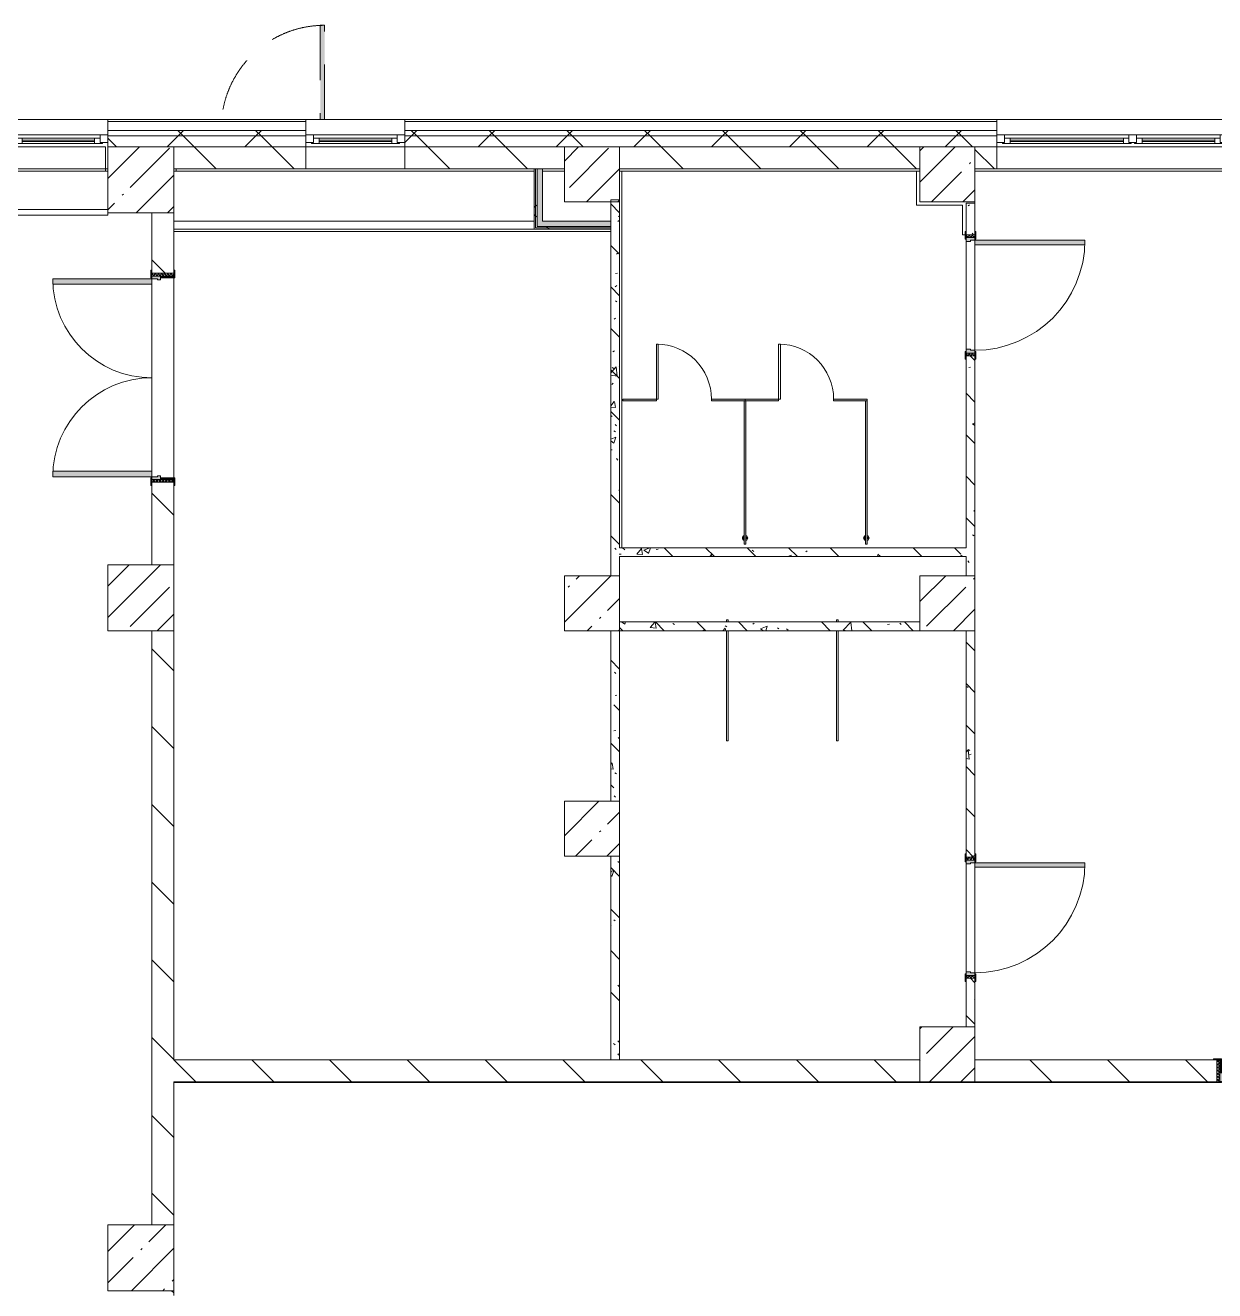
# Model space of a CAD drawing. Header units: millimetres. Extents: x 81633 to 280618, y -8553 to 29000.
# Drawn here: x 210912 to 221721, y 16700 to 28205 of the extents above; entities that cross this region are included whole.
import ezdxf

# ---------------------------------------------------------------- set-up
doc = ezdxf.new("R2010")
doc.units = ezdxf.units.MM
doc.linetypes.add('200_ШТРИХ__ш1_п0_6_', pattern=[800, 500, -300])
for name, color, linetype, lineweight in [('A-DETL-MBND-1', 7, '200_ШТРИХ__ш1_п0_6_', 9), ('A-DOOR-6', 7, 'Continuous', 5), ('A-GENM-7', 7, 'Continuous', 5), ('A-GLAZ-3', 7, 'Continuous', 5), ('A-WALL', 7, 'Continuous', 9), ('A-WALL-2', 7, 'Continuous', 5), ('I-WALL-5', 7, 'Continuous', 5), ('S-COLS-2', 7, 'Continuous', 5)]:
    doc.layers.add(name, color=color, linetype=linetype, lineweight=lineweight)
for name, color, linetype, lineweight, true_color in [('A-DOOR-4', 7, 'Continuous', 5, 0xe2e2e2), ('A-DOOR-5', 7, 'Continuous', 5, 0xaaaaaa), ('A-DOOR-FRAM-2', 7, 'Continuous', 5, 0xe2e2e2), ('A-DOOR-FRAM-4', 7, 'Continuous', 5, 0xaaaaaa), ('A-FLOR-2', 7, 'Continuous', 5, 0xaaaaaa), ('A-GENM-9', 7, 'Continuous', 5, 0xe2ddcd), ('I-WALL-3', 7, 'Continuous', 5, 0xe7e7e7), ('I-WALL-7', 7, 'Continuous', 5, 0x787878)]:
    doc.layers.add(name, color=color, linetype=linetype, lineweight=lineweight, true_color=true_color)
pattern_1 = [(45, (145501.93, 0), (-285.1231, 285.1231), []), (45, (145787.05, 0), (-285.1231, 285.1231), [504.031, -100.806, 16.764, -84.042])]
pattern_2 = [(135, (145501.93, 0), (-353.5534, -353.5534), [])]
pattern_3 = [(135, (145501.93, 0), (-377.1708, -377.1708), [533.4, -88.9, 17.78, -88.9]), (135, (145501.93, 376.94), (-377.1708, -377.1708), []), (50, (145501.93, 0), (637.6445, -55.7866), [66.675, -733.425]), (355, (145501.9, 0), (-123.3494, 668.699), [53.34, -586.74]), (100.451, (145555.07, -4.65), (514.299, 612.908), [56.665, -623.315]), (46.184, (145501.9, 177.8), (948.7764, -147.15), [100.012, -1100.137]), (96.636, (145581, 165.5), (830.909, 865.997), [84.998, -934.973]), (351.184, (145501.9, 177.8), (830.918, 865.988), [80.01, -880.11]), (21, (145590.83, 133.35), (530.6506, -357.9283), [66.675, -733.425]), (326, (145590.8, 133.35), (216.308, 644.6585), [53.34, -586.74]), (71.451, (145635.05, 103.5), (746.9596, 286.7243), [56.665, -623.315]), (37.5, (145501.93, 0), (10.8105, 295.9426), [16.764, -562.864, 16.764, -578.866, -588.962]), (37.5, (145501.93, 0), (10.8105, 295.9426), [-1175.258, 16.764, -572.198]), (7.5, (145501.93, 0), (233.8692, 350.6318), [16.764, -322.834, 16.764, -549.529, -224.472]), (7.5, (145501.93, 0), (233.8692, 350.6318), [-905.891, 16.764, -207.708]), (327.5, (145303.68, 0), (474.5678, -20.0513), [16.764, -205.486, 16.764, -676.656, -920.115]), (327.5, (145303.68, 0), (474.5678, -20.0513), [-915.67, 16.764, -903.351]), (317.5, (145214.8, 0), (518.4522, 88.9934), [16.764, -272.161, 16.764, -443.738, -653.415]), (317.5, (145214.8, 0), (518.4522, 88.9934), [-749.427, 16.764, -636.651])]
pattern_4 = [(45, (145501.93, 0), (-353.5534, 353.5534), []), (135, (145501.93, 0), (-353.5534, -353.5534), [])]
pattern_5 = [(45, (145501.9, 0), (-530.33, 530.33), []), (135, (145501.9, 0), (-530.33, -530.33), [])]

# ---------------------------------------------------------------- blocks, each defined once
blk = doc.blocks.new('BSC_Колонна _Прямоугольная - 600х600-V108-2_3_3_птичка')
at = {"layer": 'S-COLS-2'}
h = blk.add_hatch(dxfattribs=at)
h.set_pattern_fill('FP_87', color=256, style=0, pattern_type=2)
h.set_pattern_definition([(45, (-66460, -17000), (-285.1231, 285.1231), []), (45, (-66174.88, -17000), (-285.1231, 285.1231), [504.031, -100.806, 16.764, -84.042])])
h.paths.add_polyline_path([(-300, -300), (300, -300), (300, 300), (-300, 300)])
for p, q in [((300, 300), (-300, 300)), ((-300, 300), (-300, -300)), ((300, -300), (300, 300)), ((-300, -300), (300, -300))]:
    blk.add_line(p, q, dxfattribs=at)
blk = doc.blocks.new('BSC_Колонна _Прямоугольная - 500х500-V133-2_3_3_птичка')
at = {"layer": 'S-COLS-2'}
h = blk.add_hatch(dxfattribs=at)
h.set_pattern_fill('FP_109', color=256, style=0, pattern_type=2)
h.set_pattern_definition([(45, (-73790, -22950), (-285.1231, 285.1231), []), (45, (-73504.88, -22950), (-285.1231, 285.1231), [504.031, -100.806, 16.764, -84.042])])
h.paths.add_polyline_path([(-250, -250), (250, -250), (250, 250), (-250, 250)])
for p, q in [((250, 250), (-250, 250)), ((-250, 250), (-250, -250)), ((250, -250), (250, 250)), ((-250, -250), (250, -250))]:
    blk.add_line(p, q, dxfattribs=at)
blk = doc.blocks.new('BSC_Колонна _Прямоугольная - 500х500-V134-2_3_3_птичка')
at = {"layer": 'S-COLS-2'}
h = blk.add_hatch(dxfattribs=at)
h.set_pattern_fill('FP_110', color=256, style=0, pattern_type=2)
h.set_pattern_definition([(45, (-70560, -22950), (-285.1231, 285.1231), []), (45, (-70274.88, -22950), (-285.1231, 285.1231), [504.031, -100.806, 16.764, -84.042])])
h.paths.add_polyline_path([(-250, -250), (250, -250), (250, 250), (-250, 250)])
for p, q in [((250, 250), (-250, 250)), ((-250, 250), (-250, -250)), ((250, -250), (250, 250)), ((-250, -250), (250, -250))]:
    blk.add_line(p, q, dxfattribs=at)
blk = doc.blocks.new('110_Дверь_СКБ_1Ст_Внутренняя1 - Д-4 1100x2100h_су мгн-32375332-2_3_3_птичка')
at = {"layer": 'A-DOOR-4'}
h = blk.add_hatch(color=256, dxfattribs=at)
h.paths.add_polyline_path([(512.5, 100), (512.5, 60), (502.5, 60), (502.5, 20), (537.5, 20), (537.5, 100)])
h.paths.add_polyline_path([(-487.5, 100), (-512.5, 100), (-512.5, 20), (-477.5, 20), (-477.5, 60), (-487.5, 60)])
at = {"layer": 'A-DOOR-5'}
h = blk.add_hatch(dxfattribs=at)
h.set_pattern_fill('FP_22', color=256, style=0, pattern_type=2)
h.set_pattern_definition([(135, (1751.41, 164.685), (-14.14214, -14.14214), []), (225, (1751.41, 164.685), (14.14214, -14.14214), [])])
h.paths.add_polyline_path([(562.5, 100), (537.5, 100), (537.5, -100), (562.5, -100)])
at = {"layer": 'A-DOOR-FRAM-2'}
for points in [[(-487.5, 1100), (-487.5, 100), (-447.5, 100), (-447.5, 1100)], [(-567.5, 108), (-567.5, 100), (-497.5, 100), (-497.5, 108)], [(-497.5, 20), (-512.5, 20), (-512.5, -100), (-497.5, -100)], [(592.5, 108), (522.5, 108), (522.5, 100), (592.5, 100)], [(537.5, 20), (522.5, 20), (522.5, -100), (537.5, -100)], [(-567.5, -100), (-567.5, -108), (-497.5, -108), (-497.5, -100)], [(592.5, -100), (522.5, -100), (522.5, -108), (592.5, -108)]]:
    blk.add_hatch(color=256, dxfattribs=at).paths.add_polyline_path(points)
at = {"layer": 'A-DOOR-FRAM-4'}
h = blk.add_hatch(dxfattribs=at)
h.set_pattern_fill('FP_23', color=256, style=0, pattern_type=2)
h.set_pattern_definition([(45, (-371.384, 164.685), (-14.1421, 14.1421), []), (135, (-371.384, 164.685), (-14.1421, -14.1421), [])])
h.paths.add_polyline_path([(-512.5, 100), (-537.5, 100), (-537.5, -100), (-512.5, -100)])
at = {"layer": 'A-DOOR-5'}
for p, q in [((-487.5, 1100), (-487.5, 100)), ((-447.5, 1100), (-487.5, 1100)), ((-447.5, 100), (-447.5, 1100)), ((-487.5, 100), (-447.5, 100))]:
    blk.add_line(p, q, dxfattribs=at)
blk.add_arc((-487.5, 100), 1000, 360, 90, dxfattribs=at)
at = {"layer": 'A-DOOR-FRAM-4'}
for p, q in [((-497.5, 108), (-567.5, 108)), ((-567.5, 108), (-567.5, 100)), ((-567.5, 100), (-497.5, 100)), ((-512.5, 100), (-537.5, 100)), ((-537.5, 100), (-537.5, -100)), ((-487.5, 100), (-512.5, 100)), ((-512.5, 100), (-512.5, 20)), ((-512.5, -100), (-512.5, 100)), ((-497.5, 100), (-512.5, 100)), ((-512.5, 100), (-512.5, 99)), ((-512.5, 99), (-497.5, 99)), ((-512.5, 20), (-477.5, 20)), ((-497.5, 20), (-512.5, 20)), ((-512.5, 20), (-512.5, -100)), ((-497.5, 100), (-497.5, 108)), ((-497.5, 99), (-497.5, 100)), ((-497.5, -100), (-497.5, 20)), ((-487.5, 60), (-487.5, 100)), ((-477.5, 60), (-487.5, 60)), ((-477.5, 20), (-477.5, 60)), ((512.5, 60), (502.5, 60)), ((502.5, 60), (502.5, 20)), ((502.5, 20), (537.5, 20)), ((512.5, 100), (512.5, 60)), ((537.5, 100), (512.5, 100)), ((592.5, 108), (522.5, 108)), ((522.5, 108), (522.5, 100)), ((537.5, 100), (522.5, 100)), ((522.5, 100), (522.5, 99)), ((522.5, 100), (592.5, 100)), ((522.5, 99), (537.5, 99)), ((537.5, 20), (522.5, 20)), ((522.5, 20), (522.5, -100)), ((537.5, 20), (537.5, 100)), ((562.5, 100), (537.5, 100)), ((537.5, 100), (537.5, -100)), ((537.5, 99), (537.5, 100)), ((537.5, -100), (537.5, 20)), ((562.5, -100), (562.5, 100)), ((592.5, 100), (592.5, 108)), ((-497.5, -100), (-567.5, -100)), ((-567.5, -100), (-567.5, -108)), ((-567.5, -108), (-497.5, -108)), ((-537.5, -100), (-512.5, -100)), ((-512.5, -100), (-497.5, -100)), ((-497.5, -108), (-497.5, -100)), ((522.5, -100), (537.5, -100)), ((592.5, -100), (522.5, -100)), ((522.5, -100), (522.5, -108)), ((522.5, -108), (592.5, -108)), ((537.5, -100), (562.5, -100)), ((592.5, -108), (592.5, -100))]:
    blk.add_line(p, q, dxfattribs=at)
blk = doc.blocks.new('110_Дверь_СКБ_1Ст_Внутренняя1 - Д-4 1100x2100h_су мгн-32391219-2_3_3_птичка')
at = {"layer": 'A-DOOR-4'}
h = blk.add_hatch(color=256, dxfattribs=at)
h.paths.add_polyline_path([(537, 40), (512, 40), (512, 0), (502, 0), (502, -40), (537, -40)])
h.paths.add_polyline_path([(-478, 0), (-488, 0), (-488, 40), (-513, 40), (-513, -40), (-478, -40)])
at = {"layer": 'A-DOOR-5'}
h = blk.add_hatch(dxfattribs=at)
h.set_pattern_fill('FP_8', color=256, style=0, pattern_type=2)
h.set_pattern_definition([(135, (1751.41, 104.685), (-14.14214, -14.14214), []), (225, (1751.41, 104.685), (14.14214, -14.14214), [])])
h.paths.add_polyline_path([(562, 40), (537, 40), (537, -40), (562, -40)])
at = {"layer": 'A-DOOR-FRAM-2'}
for points in [[(-448, 99), (-448, 1040), (-488, 1040), (-488, 40), (-448, 40)], [(-498, 40), (-498, 48), (-568, 48), (-568, 40)], [(592, 48), (522, 48), (522, 40), (592, 40)], [(-498, -40), (-568, -40), (-568, -48), (-498, -48)], [(592, -48), (592, -40), (522, -40), (522, -48)]]:
    blk.add_hatch(color=256, dxfattribs=at).paths.add_polyline_path(points)
at = {"layer": 'A-DOOR-FRAM-4'}
h = blk.add_hatch(dxfattribs=at)
h.set_pattern_fill('FP_9', color=256, style=0, pattern_type=2)
h.set_pattern_definition([(45, (-371.384, 104.685), (-14.1421, 14.1421), []), (135, (-371.384, 104.685), (-14.1421, -14.1421), [])])
h.paths.add_polyline_path([(-513, 40), (-538, 40), (-538, -40), (-513, -40)])
at = {"layer": 'A-DOOR-5'}
for p, q in [((-488, 1040), (-488, 40)), ((-448, 1040), (-488, 1040)), ((-448, 40), (-448, 1040)), ((-488, 40), (-448, 40))]:
    blk.add_line(p, q, dxfattribs=at)
blk.add_arc((-488, 40), 1000, 360, 90, dxfattribs=at)
at = {"layer": 'A-DOOR-FRAM-4'}
for p, q in [((-498, 48), (-568, 48)), ((-568, 48), (-568, 40)), ((-568, 40), (-498, 40)), ((-513, 40), (-538, 40)), ((-538, 40), (-538, -40)), ((-488, 40), (-513, 40)), ((-513, 40), (-513, -40)), ((-513, -40), (-513, 40)), ((-498, 40), (-513, 40)), ((-513, 40), (-513, 39)), ((-513, 39), (-498, 39)), ((-498, 40), (-498, 48)), ((-498, 39), (-498, 40)), ((-488, 0), (-488, 40)), ((-478, 0), (-488, 0)), ((-478, -40), (-478, 0)), ((512, 0), (502, 0)), ((502, 0), (502, -40)), ((512, 40), (512, 0)), ((537, 40), (512, 40)), ((592, 48), (522, 48)), ((522, 48), (522, 40)), ((537, 40), (522, 40)), ((522, 40), (522, 39)), ((522, 40), (592, 40)), ((522, 39), (537, 39)), ((537, -40), (537, 40)), ((562, 40), (537, 40)), ((537, 40), (537, -40)), ((537, 39), (537, 40)), ((562, -40), (562, 40)), ((592, 40), (592, 48)), ((-498, -40), (-568, -40)), ((-568, -40), (-568, -48)), ((-568, -48), (-498, -48)), ((-538, -40), (-513, -40)), ((-498, -39), (-513, -39)), ((-513, -39), (-513, -40)), ((-513, -40), (-478, -40)), ((-513, -40), (-498, -40)), ((-498, -40), (-498, -39)), ((-498, -48), (-498, -40)), ((502, -40), (537, -40)), ((537, -39), (522, -39)), ((522, -39), (522, -40)), ((522, -40), (537, -40)), ((592, -40), (522, -40)), ((522, -40), (522, -48)), ((522, -48), (592, -48)), ((537, -40), (537, -39)), ((537, -40), (562, -40)), ((592, -48), (592, -40))]:
    blk.add_line(p, q, dxfattribs=at)
blk = doc.blocks.new('131_Сантехническая перегородка - СП-2-V140-2_3_3_птичка')
at = {"layer": 'A-GENM-7'}
for p, q in [((0, 8), (1000, 8)), ((0, 8), (0, -8)), ((1080, 8), (1100, 8)), ((1100, 8), (1100, -8)), ((1000, -8), (0, -8)), ((1100, -8), (1080, -8))]:
    blk.add_line(p, q, dxfattribs=at)
blk = doc.blocks.new('110_Дверь_СКБ_2Ст - Д-10 1800x2100h_Актовый зал EI30-32403870-2_3_3_птичка')
at = {"layer": 'A-DOOR-4'}
for points in [[(-887.5, 100), (-837.5, 100), (-837.5, 1000), (-887.5, 1000)], [(862.5, 100), (912.5, 100), (912.5, 1000), (862.5, 1000)]]:
    blk.add_hatch(color=256, dxfattribs=at).paths.add_polyline_path(points)
h = blk.add_hatch(color=256, dxfattribs=at)
h.paths.add_polyline_path([(-912.5, 100), (-912.5, 20), (-877.5, 24.8), (-877.5, 50), (-887.5, 50), (-887.5, 100)])
h.paths.add_polyline_path([(902.5, 20), (937.5, 24.8), (937.5, 100), (912.5, 100), (912.5, 50), (902.5, 50), (902.5, 24.8)])
at = {"layer": 'A-DOOR-5'}
h = blk.add_hatch(dxfattribs=at)
h.set_pattern_fill('FP_127', color=256, style=0, pattern_type=2)
h.set_pattern_definition([(135, (1351.41, 164.685), (-14.1421, -14.1421), []), (225, (1351.41, 164.685), (14.1421, -14.1421), [])])
h.paths.add_polyline_path([(937.5, 100), (937.5, -100), (962.5, -100), (962.5, 100)])
at = {"layer": 'A-DOOR-FRAM-2'}
for points in [[(-967.5, 100), (-897.5, 100), (-897.5, 108), (-967.5, 108)], [(-912.5, -100), (-897.5, -100), (-897.5, 20), (-912.5, 20)], [(922.5, 100), (992.5, 100), (992.5, 108), (922.5, 108)], [(922.5, -100), (937.5, -100), (937.5, 20), (922.5, 20)], [(-967.5, -108), (-897.5, -108), (-897.5, -100), (-967.5, -100)], [(922.5, -108), (992.5, -108), (992.5, -100), (922.5, -100)]]:
    blk.add_hatch(color=256, dxfattribs=at).paths.add_polyline_path(points)
at = {"layer": 'A-DOOR-FRAM-4'}
h = blk.add_hatch(dxfattribs=at)
h.set_pattern_fill('FP_128', color=256, style=0, pattern_type=2)
h.set_pattern_definition([(45, (-771.384, 164.685), (-14.1421, 14.1421), []), (135, (-771.384, 164.685), (-14.1421, -14.1421), [])])
h.paths.add_polyline_path([(-937.5, 100), (-937.5, -100), (-912.5, -100), (-912.5, 100)])
at = {"layer": 'A-DOOR-5'}
for p, q in [((-887.5, 1000), (-887.5, 100)), ((-837.5, 1000), (-887.5, 1000)), ((-837.5, 100), (-837.5, 1000)), ((912.5, 1000), (862.5, 1000)), ((862.5, 1000), (862.5, 100)), ((912.5, 100), (912.5, 1000)), ((-887.5, 100), (-837.5, 100)), ((862.5, 100), (912.5, 100))]:
    blk.add_line(p, q, dxfattribs=at)
for centre, start, end in [((-887.5, 100), 0, 90), ((912.5, 100), 90, 180)]:
    blk.add_arc(centre, 900, start, end, dxfattribs=at)
at = {"layer": 'A-DOOR-FRAM-4'}
for p, q in [((-897.5, 108), (-967.5, 108)), ((-967.5, 108), (-967.5, 100)), ((-967.5, 100), (-897.5, 100)), ((-912.5, 100), (-937.5, 100)), ((-937.5, 100), (-937.5, -100)), ((-887.5, 100), (-912.5, 100)), ((-912.5, 100), (-912.5, 20)), ((-912.5, -100), (-912.5, 100)), ((-912.5, 20), (-877.5, 20)), ((-897.5, 20), (-912.5, 20)), ((-912.5, 20), (-912.5, -100)), ((-897.5, 100), (-897.5, 108)), ((-897.5, -100), (-897.5, 20)), ((-887.5, 50), (-887.5, 100)), ((-877.5, 50), (-887.5, 50)), ((-877.5, 20), (-877.5, 50)), ((912.5, 50), (902.5, 50)), ((902.5, 50), (902.5, 20)), ((902.5, 20), (937.5, 20)), ((912.5, 100), (912.5, 50)), ((937.5, 100), (912.5, 100)), ((992.5, 108), (922.5, 108)), ((922.5, 108), (922.5, 100)), ((922.5, 100), (992.5, 100)), ((937.5, 20), (922.5, 20)), ((922.5, 20), (922.5, -100)), ((937.5, 20), (937.5, 100)), ((962.5, 100), (937.5, 100)), ((937.5, 100), (937.5, -100)), ((937.5, -100), (937.5, 20)), ((962.5, -100), (962.5, 100)), ((992.5, 100), (992.5, 108)), ((-897.5, -100), (-967.5, -100)), ((-967.5, -100), (-967.5, -108)), ((-967.5, -108), (-897.5, -108)), ((-937.5, -100), (-912.5, -100)), ((-912.5, -100), (-897.5, -100)), ((-897.5, -108), (-897.5, -100)), ((922.5, -100), (937.5, -100)), ((992.5, -100), (922.5, -100)), ((922.5, -100), (922.5, -108)), ((922.5, -108), (992.5, -108)), ((937.5, -100), (962.5, -100)), ((992.5, -108), (992.5, -100))]:
    blk.add_line(p, q, dxfattribs=at)
blk = doc.blocks.new('BSC_Колонна _Прямоугольная - 500х500-V176-2_3_3_птичка')
at = {"layer": 'S-COLS-2'}
h = blk.add_hatch(dxfattribs=at)
h.set_pattern_fill('FP_138', color=256, style=0, pattern_type=2)
h.set_pattern_definition([(45, (-70560, -20900), (-285.1231, 285.1231), []), (45, (-70274.88, -20900), (-285.1231, 285.1231), [504.031, -100.806, 16.764, -84.042])])
h.paths.add_polyline_path([(-250, -250), (250, -250), (250, 250), (-250, 250)])
for p, q in [((250, 250), (-250, 250)), ((-250, 250), (-250, -250)), ((250, -250), (250, 250)), ((-250, -250), (250, -250))]:
    blk.add_line(p, q, dxfattribs=at)
blk = doc.blocks.new('120_Окно_СКБ_1Ст - 120_Окно_СКБ_1Ст 900х2500_h_-19906774-2_3_3_птичка')
at = {"layer": 'A-GLAZ-3'}
for p, q in [((-450, -75), (-450, -5)), ((-450, -5), (-380, -5)), ((450, -5), (-450, -5)), ((-380, -75), (-450, -75)), ((-450, -75), (-400, -75)), ((-380, -75), (-400, -75)), ((-400, -75), (-400, -85)), ((-400, -85), (400, -85)), ((400, -85), (-400, -85)), ((-380, -5), (-380, -75)), ((380, -35), (-380, -35)), ((-380, -35), (-380, -75)), ((-330, -85), (-330, -35)), ((-330, -55), (330, -55)), ((330, -65), (-330, -65)), ((330, -85), (330, -35)), ((380, -75), (380, -5)), ((380, -5), (450, -5)), ((380, -75), (380, -35)), ((450, -75), (380, -75)), ((400, -75), (380, -75)), ((400, -75), (450, -75)), ((400, -85), (400, -75)), ((450, -5), (450, -75))]:
    blk.add_line(p, q, dxfattribs=at)
blk = doc.blocks.new('120_Окно_СКБ_2Ст - 120_Окно_СКБ_2Ст 2100х2400 _мал створка справа_-19092174-2_3_3_птичка')
at = {"layer": 'A-GLAZ-3'}
for p, q in [((-1050, -75), (-1050, -5)), ((-1050, -5), (-980, -5)), ((1050, -5), (-1050, -5)), ((-980, -75), (-1050, -75)), ((-1050, -75), (-1000, -75)), ((-980, -75), (-1000, -75)), ((-1000, -75), (-1000, -85)), ((-1000, -85), (170, -85)), ((170, -85), (-1000, -85)), ((-980, -5), (-980, -75)), ((150, -35), (-980, -35)), ((-980, -35), (-980, -75)), ((-930, -85), (-930, -35)), ((-930, -55), (100, -55)), ((100, -65), (-930, -65)), ((100, -85), (100, -35)), ((150, -75), (150, -5)), ((150, -5), (220, -5)), ((150, -75), (150, -35)), ((220, -75), (150, -75)), ((170, -75), (150, -75)), ((170, -75), (200, -75)), ((170, -85), (170, -75)), ((220, -75), (200, -75)), ((200, -75), (200, -85)), ((200, -85), (1000, -85)), ((1000, -85), (200, -85)), ((220, -5), (220, -75)), ((980, -35), (220, -35)), ((220, -35), (220, -75)), ((270, -85), (270, -35)), ((270, -55), (930, -55)), ((930, -65), (270, -65)), ((930, -85), (930, -35)), ((980, -75), (980, -5)), ((980, -5), (1050, -5)), ((980, -75), (980, -35)), ((1050, -75), (980, -75)), ((1000, -75), (980, -75)), ((1000, -75), (1050, -75)), ((1000, -85), (1000, -75)), ((1050, -5), (1050, -75))]:
    blk.add_line(p, q, dxfattribs=at)
blk = doc.blocks.new('BSC_Колонна _Прямоугольная - 500х500-V181-2_3_3_птичка')
at = {"layer": 'S-COLS-2'}
h = blk.add_hatch(dxfattribs=at)
h.set_pattern_fill('FP_141', color=256, style=0, pattern_type=2)
h.set_pattern_definition([(45, (-73790, -18850), (-285.1231, 285.1231), []), (45, (-73504.88, -18850), (-285.1231, 285.1231), [504.031, -100.806, 16.764, -84.042])])
h.paths.add_polyline_path([(-250, -250), (250, -250), (250, 250), (-250, 250)])
for p, q in [((250, 250), (-250, 250)), ((-250, 250), (-250, -250)), ((250, -250), (250, 250)), ((-250, -250), (250, -250))]:
    blk.add_line(p, q, dxfattribs=at)
blk = doc.blocks.new('110_Дверь_СКБ_1Ст_Наружная - ДН-2д_л__ Дверь из подвала ЛК _900 мм в свету_ 3300-22851703-2_3_3_птичка')
at = {"layer": 'A-DETL-MBND-1'}
blk.add_hatch(color=256, dxfattribs=at).paths.add_polyline_path([(489.5, 135), (489.5, 990), (449.5, 990), (449.5, 135)])
for p, q in [((489.5, 990), (449.5, 990)), ((449.5, 990), (449.5, 135)), ((489.5, 135), (489.5, 990))]:
    blk.add_line(p, q, dxfattribs=at)
blk.add_arc((489.5, 50), 940, 90, 174.73278, dxfattribs=at)
blk = doc.blocks.new('131_Сантехническая перегородка_Дверь - СД-1-V222-2_3_3_птичка')
at = {"layer": 'A-GENM-9'}
for points in [[(0, -8), (305, -8), (305, 8), (0, 8)], [(805, -8), (1110, -8), (1110, 8), (805, 8)]]:
    blk.add_hatch(color=256, dxfattribs=at).paths.add_polyline_path(points)
at = {"layer": 'A-DOOR-6'}
for p, q in [((321, 508), (305, 508)), ((305, 8), (305, 508)), ((321, 8), (321, 508)), ((321, 8), (305, 8))]:
    blk.add_line(p, q, dxfattribs=at)
blk.add_arc((305, 8), 500, 360, 90, dxfattribs=at)
at = {"layer": 'A-GENM-7'}
for p, q in [((305, 8), (0, 8)), ((0, 8), (0, -8)), ((305, -8), (305, 8)), ((1110, 8), (805, 8)), ((805, 8), (805, -8)), ((1110, -8), (1110, 8)), ((0, -8), (305, -8)), ((805, -8), (1110, -8))]:
    blk.add_line(p, q, dxfattribs=at)
blk = doc.blocks.new('131_Сантехническая перегородка - СП-4-V228-2_3_3_птичка')
at = {"layer": 'A-GENM-9'}
blk.add_hatch(color=256, dxfattribs=at).paths.add_polyline_path([(1330, 8), (26, 8), (26, -8), (1330, -8)])
at = {"layer": 'A-GENM-7'}
for p, q in [((1330, 8), (26, 8)), ((26, 8), (26, -8)), ((1330, -8), (1330, 8)), ((26, -8), (1330, -8))]:
    blk.add_line(p, q, dxfattribs=at)
at = {"layer": 'A-GENM-7', "flags": 128}
for points in [[(97, 8), (97, 9), (96, 9), (96, 9), (96, 10), (95, 10), (95, 11), (94, 11), (94, 12), (93, 12), (93, 12), (92, 13), (92, 13), (91, 13), (91, 14), (90, 14), (90, 14), (89, 14), (89, 14), (88, 15), (87, 15), (87, 15), (86, 15), (86, 15), (85, 15), (84, 15), (84, 15), (83, 15), (83, 15), (82, 15), (81, 15), (81, 15), (80, 15), (80, 14), (79, 14), (78, 14), (78, 14), (77, 13), (77, 13), (76, 13), (76, 13), (75, 12), (75, 12), (74, 11), (74, 11), (74, 11), (73, 10), (73, 10), (72, 9), (72, 9), (72, 8), (71, 8)], [(71, -8), (72, -9), (72, -9), (72, -9), (73, -10), (73, -10), (74, -11), (74, -11), (75, -12), (75, -12), (76, -12), (76, -13), (77, -13), (77, -13), (78, -14), (78, -14), (79, -14), (79, -14), (80, -14), (80, -15), (81, -15), (82, -15), (82, -15), (83, -15), (83, -15), (84, -15), (85, -15), (85, -15), (86, -15), (86, -15), (87, -15), (88, -15), (88, -15), (89, -14), (89, -14), (90, -14), (90, -14), (91, -13), (92, -13), (92, -13), (93, -13), (93, -12), (94, -12), (94, -11), (94, -11), (95, -11), (95, -10), (96, -10), (96, -9), (96, -9), (97, -8), (97, -8)]]:
    blk.add_lwpolyline(points, dxfattribs=at)
at = {"layer": 'A-GENM-7'}
for radius, start, end in [(24.6, 19.9113, 160.0887), (17.6, 45, 135), (17.6, 45, 135), (15.1, 45, 135), (24.6, 199.9113, 340.0887), (17.6, 225, 315), (17.6, 225, 315), (15.1, 225, 315)]:
    blk.add_arc((84, 0), radius, start, end, dxfattribs=at)
blk = doc.blocks.new('Зашивка приборов отопления29 - Зашивка приборов отопления-33323054-2_3_3_птичка')
at = {"layer": 'A-WALL-2'}
for p, q in [((66780, 26880), (66760, 26880)), ((70036, 26425), (66760, 26425)), ((66760, 26350), (70036, 26350))]:
    blk.add_line(p, q, dxfattribs=at)

msp = doc.modelspace()

# ---------------------------------------------------------------- hatches: boundary and pattern name
at = {"layer": 'A-WALL-2'}
h = msp.add_hatch(dxfattribs=at)
h.set_pattern_fill('FP_80', color=256, style=0, pattern_type=2)
h.set_pattern_definition(pattern_4)
h.paths.add_polyline_path([(230361.9, 27200), (230361.9, 27250), (225851.9, 27250), (225851.9, 27200), (226710.8, 27200)])
h.paths.add_polyline_path([(222546.9, 27200), (223351.9, 27200), (223351.9, 27250), (221841.9, 27250), (221841.9, 27200)])
h.paths.add_polyline_path([(211661.9, 27200), (213461.9, 27200), (213461.9, 27250), (211661.9, 27250)])
h.paths.add_polyline_path([(210055.1, 27200), (210761.9, 27200), (210761.9, 27250), (209681.9, 27250), (209681.9, 27200)])
h.paths.add_polyline_path([(218383, 27200), (219741.9, 27200), (219741.9, 27250), (214361.9, 27250), (214361.9, 27200), (216301, 27200)])
h.paths.add_polyline_path([(199362.1, 27200), (200511.8, 27200), (200511.8, 27250), (199362.1, 27250)])
h.paths.add_polyline_path([(195481.4, 27200), (196262.1, 27200), (196262.1, 27250), (195162.2, 27250), (195162.2, 27200)])
h.paths.add_polyline_path([(201411.8, 27200), (202661.9, 27200), (202661.9, 27250), (201411.8, 27250)])
h.paths.add_polyline_path([(206257.1, 27200), (206541.9, 27200), (206541.9, 27250), (205361.9, 27250), (205361.9, 27200), (205891.2, 27200)])
h.paths.add_polyline_path([(193399.4, 27200), (194262.2, 27200), (194262.2, 27250), (193008.9, 27250), (193008.9, 27200)])
h.paths.add_polyline_path([(189235.5, 27200), (189908.9, 27200), (189908.9, 27250), (187511.9, 27250), (187511.9, 27200), (187561.9, 27200)])
h = msp.add_hatch(dxfattribs=at)
h.set_pattern_fill('FP_80', color=256, style=0, pattern_type=2)
h.set_pattern_definition(pattern_4)
h.paths.add_polyline_path([(229701.9, 27100), (230361.9, 27100), (230361.9, 27200), (225851.9, 27200), (225851.9, 27100), (226710.8, 27100)])
h.paths.add_polyline_path([(210761.9, 27100), (210761.9, 27200), (209681.9, 27200), (209681.9, 27100), (210457.1, 27100)])
h.paths.add_polyline_path([(212137.1, 27100), (213461.9, 27100), (213461.9, 27200), (211661.9, 27200), (211661.9, 27100)])
h.paths.add_polyline_path([(223351.9, 27100), (223351.9, 27200), (221841.9, 27200), (221841.9, 27100), (222751.9, 27100)])
h.paths.add_polyline_path([(215811.9, 27100), (219741.9, 27100), (219741.9, 27200), (214361.9, 27200), (214361.9, 27100)])
h.paths.add_polyline_path([(206541.9, 27100), (206541.9, 27200), (205361.9, 27200), (205361.9, 27100), (206257.1, 27100)])
h.paths.add_polyline_path([(201727.3, 27100), (202661.9, 27100), (202661.9, 27200), (201411.8, 27200), (201411.8, 27100)])
h.paths.add_polyline_path([(199645.3, 27100), (200511.8, 27100), (200511.8, 27200), (199362.1, 27200), (199362.1, 27100)])
h.paths.add_polyline_path([(187561.9, 27100), (189908.9, 27100), (189908.9, 27200), (187561.9, 27200)])
h.paths.add_polyline_path([(195866.7, 27100), (196262.1, 27100), (196262.1, 27200), (195162.2, 27200), (195162.2, 27100), (195481.4, 27100)])
h.paths.add_polyline_path([(193399.4, 27100), (194262.2, 27100), (194262.2, 27200), (193008.9, 27200), (193008.9, 27100)])
at = {"layer": 'I-WALL-3'}
for points in [[(215612.5, 26425), (215612.5, 26900), (215562.5, 26900), (215562.5, 26425)], [(216231.9, 26375), (216231.9, 26425), (215562.5, 26425), (215562.5, 26375)]]:
    msp.add_hatch(color=256, dxfattribs=at).paths.add_polyline_path(points)
at = {"layer": 'I-WALL-5'}
h = msp.add_hatch(dxfattribs=at)
h.set_pattern_fill('FP_91', color=256, style=0, pattern_type=2)
h.set_pattern_definition(pattern_2)
h.paths.add_polyline_path([(226151.9, 26900), (226151.9, 27100), (225851.9, 27100), (225851.9, 26900)])
h.paths.add_polyline_path([(226651.9, 26900), (229701.9, 26900), (229701.9, 27100), (226651.9, 27100), (226651.9, 26943.4)])
h.paths.add_polyline_path([(219541.9, 26900), (219741.9, 26900), (219741.9, 27100), (219541.9, 27100), (219541.9, 26943.4)])
h.paths.add_polyline_path([(218383, 26900), (219041.9, 26900), (219041.9, 27100), (216311.9, 27100), (216311.9, 26900)])
h.paths.add_polyline_path([(222251.9, 26900), (222251.9, 27100), (221841.9, 27100), (221841.9, 26900)])
h.paths.add_polyline_path([(215260, 26900), (215811.9, 26900), (215811.9, 27100), (214361.9, 27100), (214361.9, 26900)])
h.paths.add_polyline_path([(213461.9, 26900), (213461.9, 27100), (212261.9, 27100), (212261.9, 26900)])
h.paths.add_polyline_path([(222751.9, 26900), (223351.9, 26900), (223351.9, 27100), (222751.9, 27100), (222751.9, 26943.4)])
h.paths.add_polyline_path([(209966.7, 26900), (210761.9, 26900), (210761.9, 27100), (209661.9, 27100), (209661.9, 26900)])
h.paths.add_polyline_path([(206561.9, 26900), (206561.9, 27100), (205361.9, 27100), (205361.9, 26900), (205891.2, 26900)])
h.paths.add_polyline_path([(201411.8, 26900), (202661.9, 26900), (202661.9, 27100), (201411.8, 27100), (201411.8, 26943.4)])
h.paths.add_polyline_path([(199362.1, 26900), (200511.8, 26900), (200511.8, 27100), (199362.1, 27100), (199362.1, 26943.4)])
h.paths.add_polyline_path([(195866.7, 26900), (196262.1, 26900), (196262.1, 27100), (195866.7, 27100), (195866.7, 26943.4)])
h = msp.add_hatch(dxfattribs=at)
h.set_pattern_fill('FP_174', color=256, style=0, pattern_type=2)
h.set_pattern_definition(pattern_5)
h.paths.add_polyline_path([(215550, 26362.5), (215550, 26900), (215537.5, 26900), (215537.5, 26362.5)])
h = msp.add_hatch(dxfattribs=at)
h.set_pattern_fill('FP_174', color=256, style=0, pattern_type=2)
h.set_pattern_definition(pattern_5)
h.paths.add_polyline_path([(215562.5, 26375), (215562.5, 26900), (215550, 26900), (215550, 26375)])
h = msp.add_hatch(dxfattribs=at)
h.set_pattern_fill('FP_91', color=256, style=0, pattern_type=2)
h.set_pattern_definition(pattern_2)
h.paths.add_polyline_path([(212261.9, 12300), (212261.9, 15175), (212061.9, 15175), (212061.9, 12300), (212137.1, 12300)])
h.paths.add_polyline_path([(212261.9, 16625), (212261.9, 16700), (212061.9, 16700), (212061.9, 16625), (212137.1, 16625)])
h.paths.add_polyline_path([(212061.9, 17300), (212261.9, 17300), (212261.9, 22700), (212061.9, 22700), (212061.9, 17477.2)])
h.paths.add_polyline_path([(212261.9, 23300), (212261.9, 24050), (212061.9, 24050), (212061.9, 23300), (212137.1, 23300)])
h.paths.add_polyline_path([(212261.9, 25950), (212261.9, 26500), (212061.9, 26500), (212061.9, 25950), (212137.1, 25950)])
h = msp.add_hatch(dxfattribs=at)
h.set_pattern_fill('FP_174', color=256, style=0, pattern_type=2)
h.set_pattern_definition(pattern_5)
h.paths.add_polyline_path([(216231.9, 26350), (216231.9, 26362.5), (215537.5, 26362.5), (215537.5, 26350)])
h = msp.add_hatch(dxfattribs=at)
h.set_pattern_fill('FP_174', color=256, style=0, pattern_type=2)
h.set_pattern_definition(pattern_5)
h.paths.add_polyline_path([(216231.9, 26362.5), (216231.9, 26375), (215550, 26375), (215550, 26362.5)])
h = msp.add_hatch(dxfattribs=at)
h.set_pattern_fill('FP_91', color=256, style=0, pattern_type=2)
h.set_pattern_definition(pattern_2)
h.paths.add_polyline_path([(222841.9, 18600), (224081.9, 18600), (224081.9, 18800), (222841.9, 18800), (222841.9, 18660.5)])
h.paths.add_polyline_path([(225711.9, 18600), (229701.9, 18600), (229701.9, 18800), (225681.9, 18800), (225681.9, 18600)])
h.paths.add_polyline_path([(219041.9, 18600), (219041.9, 18800), (212261.9, 18800), (212261.9, 18600), (218383, 18600)])
h.paths.add_polyline_path([(221741.9, 18600), (221741.9, 18800), (219541.9, 18800), (219541.9, 18600), (221711.9, 18600)])
at = {"layer": 'I-WALL-7'}
h = msp.add_hatch(dxfattribs=at)
h.set_pattern_fill('FP_95', color=256, style=0, pattern_type=2)
h.set_pattern_definition(pattern_3)
h.paths.add_polyline_path([(216311.9, 21150), (216308, 22700), (216231.9, 22700), (216231.9, 21150)])
h.paths.add_polyline_path([(216301, 23200), (216311.9, 23200), (216311.9, 26617.5), (216231.9, 26617.5), (216231.9, 23200)])
h = msp.add_hatch(dxfattribs=at)
h.set_pattern_fill('FP_95', color=256, style=0, pattern_type=2)
h.set_pattern_definition(pattern_3)
h.paths.add_polyline_path([(219509.5, 19100), (219541.9, 19100), (219541.9, 19540), (219461.9, 19540), (219461.9, 19100)])
h.paths.add_polyline_path([(219461.9, 20640), (219541.9, 20640), (219541.9, 22700), (219461.9, 22700), (219461.9, 20670)])
h.paths.add_polyline_path([(219475.8, 23200), (219541.9, 23200), (219541.9, 25200), (219461.9, 25200), (219461.9, 23200)])
h.paths.add_polyline_path([(219541.9, 26300), (219541.9, 26587.5), (219461.9, 26587.5), (219461.9, 26300)])
h = msp.add_hatch(dxfattribs=at)
h.set_pattern_fill('FP_95', color=256, style=0, pattern_type=2)
h.set_pattern_definition(pattern_3)
h.paths.add_polyline_path([(216311.9, 23375), (219461.9, 23375), (219461.9, 23455), (216311.9, 23455)])
h = msp.add_hatch(dxfattribs=at)
h.set_pattern_fill('FP_95', color=256, style=0, pattern_type=2)
h.set_pattern_definition(pattern_3)
h.paths.add_polyline_path([(218383, 22700), (219041.9, 22700), (219041.9, 22780), (216311.9, 22780), (216311.9, 22700)])
h = msp.add_hatch(dxfattribs=at)
h.set_pattern_fill('FP_95', color=256, style=0, pattern_type=2)
h.set_pattern_definition(pattern_3)
h.paths.add_polyline_path([(216231.9, 18800), (216311.9, 18800), (216311.9, 20650), (216231.9, 20650), (216231.9, 19843.7)])
at = {"layer": 'S-COLS-2'}
h = msp.add_hatch(dxfattribs=at)
h.set_pattern_fill('FP_88', color=256, style=0, pattern_type=2)
h.set_pattern_definition(pattern_1)
h.paths.add_polyline_path([(212261.9, 26500), (212261.9, 27100), (211661.9, 27100), (211661.9, 26500), (212137.1, 26500)])
h = msp.add_hatch(dxfattribs=at)
h.set_pattern_fill('FP_88', color=256, style=0, pattern_type=2)
h.set_pattern_definition(pattern_1)
h.paths.add_polyline_path([(215811.9, 26600), (216311.9, 26600), (216311.9, 27100), (215811.9, 27100), (215811.9, 26900)])
h = msp.add_hatch(dxfattribs=at)
h.set_pattern_fill('FP_88', color=256, style=0, pattern_type=2)
h.set_pattern_definition(pattern_1)
h.paths.add_polyline_path([(219041.9, 26600), (219541.9, 26600), (219541.9, 27100), (219041.9, 27100), (219041.9, 26900)])
h = msp.add_hatch(dxfattribs=at)
h.set_pattern_fill('FP_88', color=256, style=0, pattern_type=2)
h.set_pattern_definition(pattern_1)
h.paths.add_polyline_path([(212137.1, 22700), (212261.9, 22700), (212261.9, 23300), (211661.9, 23300), (211661.9, 22700), (212061.9, 22700)])

# ---------------------------------------------------------------- linework, layer by layer
at = {"layer": 'A-FLOR-2'}
for p, q in [((211661.9, 26880), (211641.9, 26880)), ((216331.9, 26880), (216331.9, 23455)), ((219010.9, 26569), (219010.9, 26880)), ((221820.9, 26879), (219541.9, 26879)), ((219541.9, 26600), (219541.9, 26587.5)), ((219430.9, 26569), (219010.9, 26569)), ((219430.9, 26300), (219430.9, 26569)), ((216231.9, 26330), (212261.9, 26330)), ((219453.9, 26300), (219430.9, 26300)), ((221711.9, 18592.9), (212261.9, 18592.9))]:
    msp.add_line(p, q, dxfattribs=at)
at = {"layer": 'A-WALL'}
for p, q in [((213461.9, 27330), (211661.9, 27330)), ((219741.9, 27330), (214361.9, 27330)), ((213461.9, 27250), (211661.9, 27250)), ((213461.9, 27200), (211661.9, 27200)), ((219741.9, 27250), (214361.9, 27250)), ((219741.9, 27200), (214361.9, 27200)), ((213461.9, 27100), (212261.9, 27100)), ((215811.9, 27100), (214361.9, 27100)), ((219041.9, 27100), (216311.9, 27100)), ((219741.9, 27100), (219541.9, 27100)), ((215550, 26900), (215550, 26362.5)), ((215562.5, 26900), (215562.5, 26375)), ((215550, 26362.5), (216231.9, 26362.5)), ((215562.5, 26375), (216231.9, 26375)), ((216231.9, 18800), (216311.9, 18800))]:
    msp.add_line(p, q, dxfattribs=at)
at = {"layer": 'A-WALL-2'}
for p, q in [((238811.9, 27350), (195162.2, 27350)), ((211661.9, 27350), (211661.9, 27100)), ((213461.9, 27100), (213461.9, 27350)), ((214361.9, 27350), (214361.9, 27100)), ((219741.9, 27100), (219741.9, 27350)), ((211661.9, 27100), (212261.9, 27100)), ((215811.9, 27100), (216311.9, 27100)), ((219041.9, 27100), (219541.9, 27100))]:
    msp.add_line(p, q, dxfattribs=at)
at = {"layer": 'I-WALL-5'}
for p, q in [((210761.9, 27100), (211641.9, 27100)), ((211641.9, 26880), (211641.9, 27100)), ((212261.9, 27100), (212261.9, 26900)), ((213461.9, 26900), (213461.9, 27100)), ((213461.9, 27100), (214361.9, 27100)), ((214361.9, 27100), (214361.9, 26900)), ((215811.9, 26900), (215811.9, 27100)), ((216311.9, 27100), (216311.9, 26900)), ((219041.9, 26900), (219041.9, 27100)), ((219541.9, 27100), (219541.9, 26900)), ((219741.9, 26900), (219741.9, 27100)), ((219741.9, 27100), (221841.9, 27100)), ((211661.9, 26900), (195866.7, 26900)), ((211641.9, 26880), (206261.9, 26880)), ((212261.9, 26900), (215811.9, 26900)), ((212281.9, 26900), (212281.9, 26880)), ((215538.1, 26880), (212281.9, 26880)), ((215612.5, 26900), (215537.5, 26900)), ((215537.5, 26900), (215537.5, 26350)), ((215612.5, 26425), (215612.5, 26900)), ((215811.9, 26880), (215612.5, 26880)), ((216311.9, 26900), (219041.9, 26900)), ((219041.9, 26880), (216311.9, 26880)), ((222251.9, 26900), (219541.9, 26900)), ((221842.8, 26880), (219541.9, 26880)), ((216231.9, 26617.5), (216231.9, 23200)), ((216311.9, 26617.5), (216231.9, 26617.5)), ((216311.9, 23455), (216311.9, 26617.5)), ((219461.9, 26587.5), (219461.9, 26330)), ((219541.9, 26587.5), (219461.9, 26587.5)), ((219541.9, 26330), (219541.9, 26587.5)), ((206282.9, 26529), (211661.9, 26529)), ((211662.4, 26479), (206282.9, 26479)), ((211662.4, 26500.3), (211662.4, 26479)), ((212261.9, 26500), (212061.9, 26500)), ((212061.9, 26500), (212061.9, 25980)), ((212261.9, 25980), (212261.9, 26500)), ((215537.5, 26350), (216231.9, 26350)), ((216231.9, 26425), (215612.5, 26425)), ((219461.9, 25260), (219461.9, 26240)), ((219541.9, 26210), (219541.9, 25250)), ((212261.9, 25910), (212261.9, 24090)), ((212061.9, 24150), (212061.9, 25850)), ((219461.9, 25170), (219461.9, 23455)), ((219541.9, 23200), (219541.9, 25170)), ((212061.9, 24020), (212061.9, 23300)), ((212261.9, 23300), (212261.9, 24020)), ((219461.9, 23455), (216311.9, 23455)), ((216311.9, 23375), (219461.9, 23375)), ((216311.9, 23200), (216311.9, 23375)), ((219461.9, 23375), (219461.9, 23200)), ((212061.9, 23300), (212261.9, 23300)), ((219041.9, 22780), (216311.9, 22780)), ((212061.9, 22700), (212061.9, 17300)), ((212261.9, 22700), (212061.9, 22700)), ((212261.9, 18800), (212261.9, 22700)), ((216231.9, 22700), (216231.9, 21150)), ((216311.9, 21150), (216311.9, 22700)), ((216311.9, 22700), (219041.9, 22700)), ((219461.9, 22700), (219461.9, 20670)), ((219541.9, 20670), (219541.9, 22700)), ((216231.9, 20650), (216231.9, 18800)), ((216311.9, 18800), (216311.9, 20650)), ((219461.9, 19600), (219461.9, 20580)), ((219541.9, 20550), (219541.9, 19590)), ((219461.9, 19510), (219461.9, 19100)), ((219541.9, 19100), (219541.9, 19510)), ((216231.9, 18800), (212261.9, 18800)), ((219041.9, 18800), (216311.9, 18800)), ((221711.9, 18800), (219541.9, 18800)), ((212261.9, 17300), (212261.9, 18600)), ((212261.9, 18600), (219041.9, 18600)), ((219541.9, 18600), (221711.9, 18600)), ((212261.9, 16655), (212261.9, 16700))]:
    msp.add_line(p, q, dxfattribs=at)
at = {"layer": 'S-COLS-2'}
for p, q in [((212261.9, 27100), (211661.9, 27100)), ((211661.9, 27100), (211661.9, 26500)), ((212261.9, 26900), (212261.9, 27100)), ((216311.9, 27100), (215811.9, 27100)), ((215811.9, 27100), (215811.9, 26900)), ((216311.9, 26900), (216311.9, 27100)), ((219541.9, 27100), (219041.9, 27100)), ((219041.9, 27100), (219041.9, 26900)), ((219541.9, 26900), (219541.9, 27100)), ((212261.9, 26500), (212261.9, 26900)), ((215811.9, 26900), (215811.9, 26600)), ((216311.9, 26600), (216311.9, 26900)), ((219041.9, 26900), (219041.9, 26600)), ((219541.9, 26600), (219541.9, 26900)), ((215811.9, 26600), (216311.9, 26600)), ((219041.9, 26600), (219541.9, 26600)), ((211661.9, 26500), (212261.9, 26500)), ((212061.9, 23300), (211661.9, 23300)), ((211661.9, 23300), (211661.9, 22700)), ((212261.9, 23300), (212061.9, 23300)), ((212261.9, 22700), (212261.9, 23300)), ((211661.9, 22700), (212061.9, 22700)), ((212061.9, 22700), (212261.9, 22700))]:
    msp.add_line(p, q, dxfattribs=at)

# ---------------------------------------------------------------- block references
at = {"layer": 'A-DETL-MBND-1'}
msp.add_blockref('110_Дверь_СКБ_1Ст_Наружная - ДН-2д_л__ Дверь из подвала ЛК _900 мм в свету_ 3300-22851703-2_3_3_птичка', (213142.4, 27215), dxfattribs=at)
at = {"layer": 'A-DOOR-5'}
for name, p, rotation in [('110_Дверь_СКБ_1Ст_Внутренняя1 - Д-4 1100x2100h_су мгн-32391219-2_3_3_птичка', (219501.9, 25762.5), 269.9999999999999), ('110_Дверь_СКБ_2Ст - Д-10 1800x2100h_Актовый зал EI30-32403870-2_3_3_птичка', (212161.9, 24987.5), 89.9999999999999), ('110_Дверь_СКБ_1Ст_Внутренняя1 - Д-4 1100x2100h_су мгн-32391219-2_3_3_птичка', (219501.9, 20102.5), 269.9999999999999), ('110_Дверь_СКБ_1Ст_Внутренняя1 - Д-4 1100x2100h_су мгн-32375332-2_3_3_птичка', (222304.4, 18700), 180)]:
    msp.add_blockref(name, p, dxfattribs=dict(at, rotation=rotation))
at = {"layer": 'A-GENM-7'}
for p in [(216342.9, 24798.5), (217453.3, 24798.5)]:
    msp.add_blockref('131_Сантехническая перегородка_Дверь - СД-1-V222-2_3_3_птичка', p, dxfattribs=at)
for name, p, rotation in [('131_Сантехническая перегородка - СП-4-V228-2_3_3_птичка', (217453.3, 23460.5), 90.00000000001177), ('131_Сантехническая перегородка - СП-4-V228-2_3_3_птичка', (218555.7, 23460.5), 90.00000000001177), ('131_Сантехническая перегородка - СП-2-V140-2_3_3_птичка', (217291.9, 21700), 90.00000000000006), ('131_Сантехническая перегородка - СП-2-V140-2_3_3_птичка', (218291.9, 21700), 90.00000000000006)]:
    msp.add_blockref(name, p, dxfattribs=dict(at, rotation=rotation))
at = {"layer": 'A-GLAZ-3'}
for name, p in [('120_Окно_СКБ_1Ст - 120_Окно_СКБ_1Ст 900х2500_h_-19906774-2_3_3_птичка', (211211.9, 27215)), ('120_Окно_СКБ_1Ст - 120_Окно_СКБ_1Ст 900х2500_h_-19906774-2_3_3_птичка', (213911.9, 27215)), ('120_Окно_СКБ_2Ст - 120_Окно_СКБ_2Ст 2100х2400 _мал створка справа_-19092174-2_3_3_птичка', (220791.9, 27215))]:
    msp.add_blockref(name, p, dxfattribs=at)
at = {"layer": 'A-WALL-2'}
msp.add_blockref('Зашивка приборов отопления29 - Зашивка приборов отопления-33323054-2_3_3_птичка', (145501.9, 0), dxfattribs=at)
at = {"layer": 'S-COLS-2'}
for name, p in [('BSC_Колонна _Прямоугольная - 500х500-V134-2_3_3_птичка', (216061.9, 22950)), ('BSC_Колонна _Прямоугольная - 500х500-V133-2_3_3_птичка', (219291.9, 22950)), ('BSC_Колонна _Прямоугольная - 500х500-V176-2_3_3_птичка', (216061.9, 20900)), ('BSC_Колонна _Прямоугольная - 500х500-V181-2_3_3_птичка', (219291.9, 18850)), ('BSC_Колонна _Прямоугольная - 600х600-V108-2_3_3_птичка', (211961.9, 17000))]:
    msp.add_blockref(name, p, dxfattribs=at)

doc.saveas('drawing.dxf')
